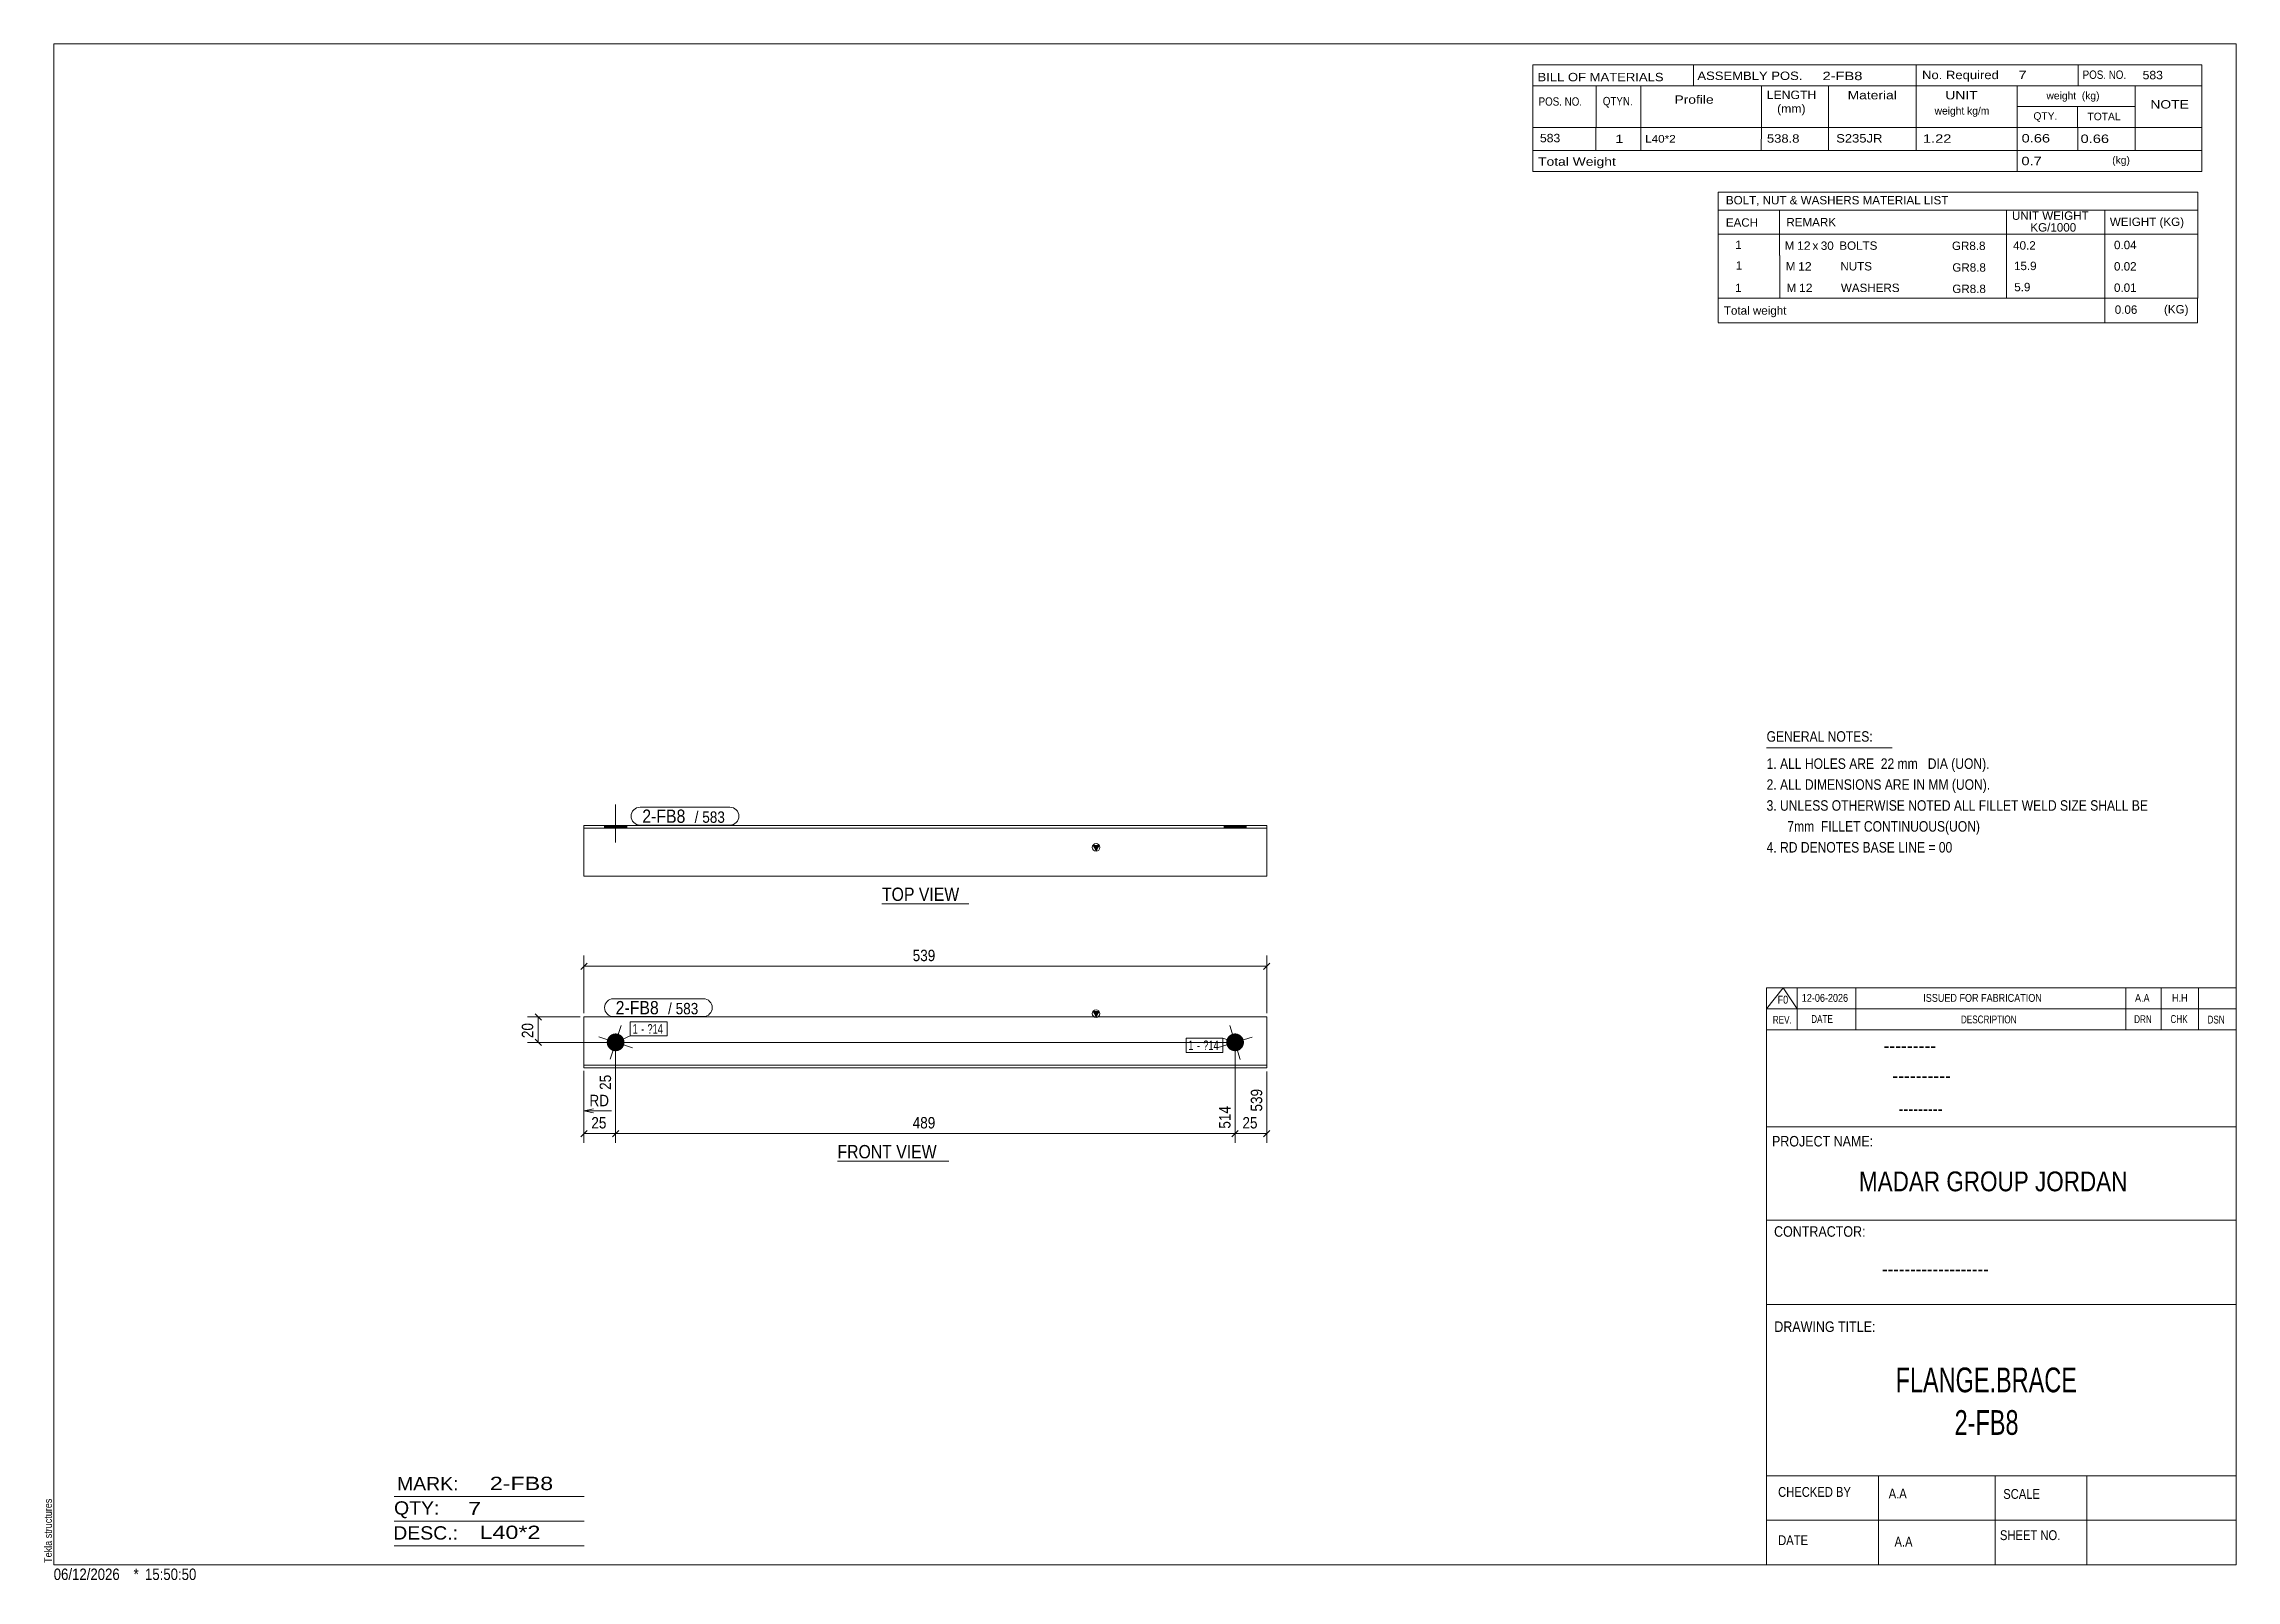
# Model space of a CAD drawing. Header units: millimetres. Extents: x 2 to 579, y 1 to 405.
import ezdxf

# ---------------------------------------------------------------- set-up
doc = ezdxf.new("R2010")
doc.units = ezdxf.units.MM
doc.linetypes.add('XKITLINE00', pattern=[0])
for name, color, linetype, lineweight in [('Bolt', 3, 'Continuous', 0), ('BoltMark', 7, 'Continuous', 0), ('Dimensions', 7, 'Continuous', 0), ('DrawingSheet', 5, 'Continuous', 0), ('OtherObjectType', 7, 'Continuous', 0), ('Part', 2, 'Continuous', 0), ('PartMark', 7, 'Continuous', 0)]:
    doc.layers.add(name, color=color, linetype=linetype, lineweight=lineweight)
doc.styles.add('@ARIAL_UNICODE_MS_BOLD', font='ARIAL.TTF')
doc.styles.add('ARIAL', font='ARIAL.TTF')
doc.styles.add('ARIAL_NARROW', font='ARIALN.TTF')
doc.styles.add('COMIC_SANS_MS_BOLD', font='COMICBD.TTF')
doc.styles.add('SWIS721_EX_BT', font='ARIAL.TTF')
doc.styles.add('SWISSE', font='ARIAL.TTF')

# ---------------------------------------------------------------- blocks, each defined once
blk = doc.blocks.new('*A1')
at = {"layer": 'Bolt'}
blk.add_hatch(color=3, dxfattribs=at).paths.add_polyline_path([(313.45, 141.78), (313.44, 141.84), (313.42, 141.89), (313.41, 141.95), (313.4, 142.01), (313.39, 142.06), (313.39, 142.12), (313.38, 142.18), (313.37, 142.23), (313.37, 142.29), (313.37, 142.35), (313.37, 142.4), (313.37, 142.46), (313.37, 142.52), (313.38, 142.58), (313.38, 142.63), (313.39, 142.69), (313.39, 142.75), (313.4, 142.8), (313.41, 142.86), (313.43, 142.92), (313.44, 142.97), (313.45, 143.03), (313.47, 143.08), (313.49, 143.14), (313.51, 143.19), (313.53, 143.24), (313.55, 143.3), (313.57, 143.35), (313.6, 143.4), (313.62, 143.45), (313.65, 143.5), (313.67, 143.55), (313.7, 143.6), (313.73, 143.65), (313.77, 143.7), (313.8, 143.75), (313.83, 143.79), (313.87, 143.84), (313.9, 143.88), (313.94, 143.93), (313.98, 143.97), (314.02, 144.01), (314.06, 144.05), (314.1, 144.09), (314.14, 144.13), (314.18, 144.17), (314.23, 144.21), (314.27, 144.24), (314.32, 144.28), (314.36, 144.31), (314.41, 144.34), (314.46, 144.37), (314.51, 144.4), (314.56, 144.43), (314.61, 144.46), (314.66, 144.49), (314.71, 144.51), (314.76, 144.53), (314.81, 144.56), (314.87, 144.58), (314.92, 144.6), (314.98, 144.62), (315.03, 144.63), (315.09, 144.65), (315.14, 144.66), (315.2, 144.68), (315.25, 144.69), (315.31, 144.7), (315.37, 144.71), (315.42, 144.72), (315.48, 144.72), (315.54, 144.73), (315.59, 144.73), (315.65, 144.73), (315.71, 144.73), (315.77, 144.73), (315.82, 144.73), (315.88, 144.73), (315.94, 144.72), (315.99, 144.71), (316.05, 144.71), (316.11, 144.7), (316.16, 144.69), (316.22, 144.67), (316.27, 144.66), (316.33, 144.65), (316.39, 144.63), (316.44, 144.61), (316.49, 144.59), (316.55, 144.57), (316.6, 144.55), (316.65, 144.53), (316.71, 144.51), (316.76, 144.48), (316.81, 144.45), (316.86, 144.43), (316.91, 144.4), (316.96, 144.37), (317, 144.34), (317.05, 144.3), (317.1, 144.27), (317.14, 144.23), (317.19, 144.2), (317.23, 144.16), (317.27, 144.12), (317.32, 144.08), (317.36, 144.04), (317.4, 144), (317.43, 143.96), (317.47, 143.92), (317.51, 143.87), (317.55, 143.83), (317.58, 143.78), (317.61, 143.74), (317.65, 143.69), (317.68, 143.64), (317.71, 143.59), (317.74, 143.54), (317.76, 143.49), (317.79, 143.44), (317.81, 143.39), (317.84, 143.34), (317.86, 143.29), (317.88, 143.23), (317.9, 143.18), (317.92, 143.13), (317.94, 143.07), (317.95, 143.02), (317.97, 142.96), (317.98, 142.9), (317.99, 142.85), (318, 142.79), (318.01, 142.74), (318.02, 142.68), (318.02, 142.62), (318.03, 142.56), (318.03, 142.51), (318.03, 142.45), (318.04, 142.39), (318.03, 142.34), (318.03, 142.28), (318.03, 142.22), (318.02, 142.16), (318.02, 142.11), (318.01, 142.05), (318, 141.99), (317.99, 141.94), (317.98, 141.88), (317.96, 141.83), (317.95, 141.77), (317.93, 141.72), (317.92, 141.66), (317.9, 141.61), (317.88, 141.55), (317.86, 141.5), (317.83, 141.45), (317.81, 141.4), (317.78, 141.34), (317.76, 141.29), (317.73, 141.24), (317.7, 141.19), (317.67, 141.15), (317.64, 141.1), (317.61, 141.05), (317.57, 141), (317.54, 140.96), (317.5, 140.91), (317.46, 140.87), (317.43, 140.83), (317.39, 140.79), (317.35, 140.74), (317.31, 140.7), (317.26, 140.67), (317.22, 140.63), (317.18, 140.59), (317.13, 140.56), (317.09, 140.52), (317.04, 140.49), (316.99, 140.46), (316.95, 140.42), (316.9, 140.39), (316.85, 140.37), (316.8, 140.34), (316.75, 140.31), (316.69, 140.29), (316.64, 140.26), (316.59, 140.24), (316.54, 140.22), (316.48, 140.2), (316.43, 140.18), (316.37, 140.16), (316.32, 140.15), (316.26, 140.13), (316.21, 140.12), (316.15, 140.11), (316.1, 140.1), (316.04, 140.09), (315.98, 140.08), (315.92, 140.08), (315.87, 140.07), (315.81, 140.07), (315.75, 140.07), (315.7, 140.07), (315.64, 140.07), (315.58, 140.07), (315.52, 140.07), (315.47, 140.08), (315.41, 140.08), (315.35, 140.09), (315.3, 140.1), (315.24, 140.11), (315.19, 140.12), (315.13, 140.14), (315.07, 140.15), (315.02, 140.17), (314.96, 140.19), (314.91, 140.2), (314.86, 140.22), (314.8, 140.25), (314.75, 140.27), (314.7, 140.29), (314.65, 140.32), (314.6, 140.34), (314.55, 140.37), (314.5, 140.4), (314.45, 140.43), (314.4, 140.46), (314.35, 140.49), (314.31, 140.53), (314.26, 140.56), (314.22, 140.6), (314.17, 140.64), (314.13, 140.67), (314.09, 140.71), (314.05, 140.75), (314.01, 140.79), (313.97, 140.84), (313.93, 140.88), (313.89, 140.92), (313.86, 140.97), (313.82, 141.01), (313.79, 141.06), (313.76, 141.11), (313.73, 141.16), (313.7, 141.2), (313.67, 141.25), (313.64, 141.3), (313.62, 141.36), (313.59, 141.41), (313.57, 141.46), (313.54, 141.51), (313.52, 141.56), (313.5, 141.62), (313.48, 141.67), (313.47, 141.73)], flags=17)
at = {"layer": 'Bolt', "color": 3, "linetype": 'XKITLINE00', "lineweight": 0}
for p, q in [((317.05, 137.93), (314.36, 146.87)), ((320.17, 143.74), (311.23, 141.06))]:
    blk.add_line(p, q, dxfattribs=at)
blk = doc.blocks.new('*A2')
at = {"layer": 'Bolt'}
blk.add_hatch(color=3, dxfattribs=at).paths.add_polyline_path([(153.57, 144.6), (153.62, 144.58), (153.68, 144.55), (153.73, 144.53), (153.78, 144.51), (153.83, 144.48), (153.88, 144.46), (153.93, 144.43), (153.98, 144.4), (154.03, 144.37), (154.08, 144.34), (154.13, 144.31), (154.17, 144.27), (154.22, 144.24), (154.26, 144.2), (154.31, 144.17), (154.35, 144.13), (154.39, 144.09), (154.43, 144.05), (154.47, 144.01), (154.51, 143.97), (154.55, 143.92), (154.59, 143.88), (154.62, 143.83), (154.66, 143.79), (154.69, 143.74), (154.72, 143.69), (154.75, 143.65), (154.78, 143.6), (154.81, 143.55), (154.84, 143.5), (154.87, 143.45), (154.89, 143.4), (154.92, 143.34), (154.94, 143.29), (154.96, 143.24), (154.98, 143.18), (155, 143.13), (155.02, 143.08), (155.03, 143.02), (155.05, 142.97), (155.06, 142.91), (155.07, 142.85), (155.08, 142.8), (155.09, 142.74), (155.1, 142.68), (155.11, 142.63), (155.11, 142.57), (155.11, 142.51), (155.12, 142.46), (155.12, 142.4), (155.12, 142.34), (155.11, 142.28), (155.11, 142.23), (155.11, 142.17), (155.1, 142.11), (155.09, 142.06), (155.08, 142), (155.07, 141.94), (155.06, 141.89), (155.05, 141.83), (155.03, 141.78), (155.02, 141.72), (155, 141.67), (154.98, 141.61), (154.96, 141.56), (154.94, 141.51), (154.92, 141.45), (154.89, 141.4), (154.87, 141.35), (154.84, 141.3), (154.81, 141.25), (154.78, 141.2), (154.75, 141.15), (154.72, 141.1), (154.69, 141.06), (154.66, 141.01), (154.62, 140.96), (154.59, 140.92), (154.55, 140.87), (154.51, 140.83), (154.47, 140.79), (154.43, 140.75), (154.39, 140.71), (154.35, 140.67), (154.31, 140.63), (154.26, 140.59), (154.22, 140.56), (154.17, 140.52), (154.13, 140.49), (154.08, 140.46), (154.03, 140.43), (153.98, 140.4), (153.93, 140.37), (153.88, 140.34), (153.83, 140.31), (153.78, 140.29), (153.73, 140.27), (153.68, 140.24), (153.62, 140.22), (153.57, 140.2), (153.51, 140.18), (153.46, 140.17), (153.41, 140.15), (153.35, 140.14), (153.29, 140.12), (153.24, 140.11), (153.18, 140.1), (153.13, 140.09), (153.07, 140.08), (153.01, 140.08), (152.95, 140.07), (152.9, 140.07), (152.84, 140.07), (152.78, 140.07), (152.73, 140.07), (152.67, 140.07), (152.61, 140.07), (152.55, 140.08), (152.5, 140.08), (152.44, 140.09), (152.38, 140.1), (152.33, 140.11), (152.27, 140.12), (152.22, 140.14), (152.16, 140.15), (152.11, 140.17), (152.05, 140.18), (152, 140.2), (151.94, 140.22), (151.89, 140.24), (151.84, 140.27), (151.79, 140.29), (151.73, 140.31), (151.68, 140.34), (151.63, 140.37), (151.58, 140.4), (151.53, 140.43), (151.49, 140.46), (151.44, 140.49), (151.39, 140.52), (151.35, 140.56), (151.3, 140.6), (151.26, 140.63), (151.22, 140.67), (151.17, 140.71), (151.13, 140.75), (151.09, 140.79), (151.05, 140.83), (151.02, 140.88), (150.98, 140.92), (150.94, 140.96), (150.91, 141.01), (150.88, 141.06), (150.84, 141.1), (150.81, 141.15), (150.78, 141.2), (150.75, 141.25), (150.73, 141.3), (150.7, 141.35), (150.67, 141.4), (150.65, 141.45), (150.63, 141.51), (150.61, 141.56), (150.59, 141.61), (150.57, 141.67), (150.55, 141.72), (150.53, 141.78), (150.52, 141.83), (150.51, 141.89), (150.49, 141.94), (150.48, 142), (150.48, 142.06), (150.47, 142.11), (150.46, 142.17), (150.46, 142.23), (150.45, 142.28), (150.45, 142.34), (150.45, 142.4), (150.45, 142.46), (150.45, 142.51), (150.46, 142.57), (150.46, 142.63), (150.47, 142.68), (150.48, 142.74), (150.48, 142.8), (150.49, 142.85), (150.51, 142.91), (150.52, 142.97), (150.53, 143.02), (150.55, 143.08), (150.57, 143.13), (150.59, 143.19), (150.61, 143.24), (150.63, 143.29), (150.65, 143.34), (150.67, 143.4), (150.7, 143.45), (150.73, 143.5), (150.75, 143.55), (150.78, 143.6), (150.81, 143.65), (150.84, 143.7), (150.88, 143.74), (150.91, 143.79), (150.94, 143.83), (150.98, 143.88), (151.02, 143.92), (151.05, 143.97), (151.09, 144.01), (151.13, 144.05), (151.17, 144.09), (151.22, 144.13), (151.26, 144.17), (151.3, 144.2), (151.35, 144.24), (151.39, 144.27), (151.44, 144.31), (151.49, 144.34), (151.54, 144.37), (151.58, 144.4), (151.63, 144.43), (151.68, 144.46), (151.73, 144.48), (151.79, 144.51), (151.84, 144.53), (151.89, 144.55), (151.94, 144.58), (152, 144.6), (152.05, 144.61), (152.11, 144.63), (152.16, 144.65), (152.22, 144.66), (152.27, 144.68), (152.33, 144.69), (152.38, 144.7), (152.44, 144.71), (152.5, 144.71), (152.55, 144.72), (152.61, 144.73), (152.67, 144.73), (152.73, 144.73), (152.78, 144.73), (152.84, 144.73), (152.9, 144.73), (152.96, 144.73), (153.01, 144.72), (153.07, 144.71), (153.13, 144.71), (153.18, 144.7), (153.24, 144.69), (153.29, 144.68), (153.35, 144.66), (153.41, 144.65), (153.46, 144.63), (153.52, 144.61)], flags=17)
at = {"layer": 'Bolt', "color": 3, "linetype": 'XKITLINE00', "lineweight": 0}
for p, q in [((151.32, 137.97), (154.25, 146.83)), ((148.35, 143.86), (157.21, 140.93))]:
    blk.add_line(p, q, dxfattribs=at)
blk = doc.blocks.new('*A3')
at = {"layer": 'Part'}
blk.add_hatch(color=2, dxfattribs=at).paths.add_polyline_path([(278.34, 150.47), (279.94, 150.47), (279.14, 149.07)], flags=17)
at = {"layer": 'Part', "color": 2, "linetype": 'XKITLINE00', "lineweight": 0}
for p, q in [((279.14, 149.07), (278.34, 150.47)), ((278.34, 150.47), (279.94, 150.47)), ((279.94, 150.47), (279.14, 149.07)), ((144.45, 136.4), (144.45, 149.07)), ((324.04, 149.07), (144.45, 149.07)), ((324.04, 136.4), (324.04, 149.07)), ((144.45, 135.73), (144.45, 136.4)), ((324.04, 136.4), (144.45, 136.4)), ((324.04, 135.73), (144.45, 135.73)), ((324.04, 135.73), (324.04, 136.4))]:
    blk.add_line(p, q, dxfattribs=at)
blk.add_circle((279.14, 149.97), 1, dxfattribs=at)
blk = doc.blocks.new('*A4')
at = {"layer": 'Bolt'}
blk.add_hatch(color=3, dxfattribs=at).paths.add_polyline_path([(318.61, 199.43), (318.61, 198.77), (312.8, 198.77), (312.8, 199.43)], flags=17)
at = {"layer": 'Bolt', "color": 3, "linetype": 'XKITLINE00', "lineweight": 0}
for p, q in [((312.8, 198.77), (312.8, 199.43)), ((315.7, 198.77), (315.7, 199.43)), ((318.61, 198.77), (318.61, 199.43))]:
    blk.add_line(p, q, dxfattribs=at)
blk = doc.blocks.new('*A5')
at = {"layer": 'Bolt'}
blk.add_hatch(color=3, dxfattribs=at).paths.add_polyline_path([(149.84, 198.77), (149.84, 199.43), (155.73, 199.43), (155.73, 198.77)], flags=17)
at = {"layer": 'Bolt', "color": 3, "linetype": 'XKITLINE00', "lineweight": 0}
for p, q in [((152.78, 194.93), (152.78, 204.93)), ((149.84, 198.77), (149.84, 199.43)), ((155.73, 198.77), (155.73, 199.43))]:
    blk.add_line(p, q, dxfattribs=at)
blk = doc.blocks.new('*A6')
at = {"layer": 'Part'}
blk.add_hatch(color=2, dxfattribs=at).paths.add_polyline_path([(278.34, 194.17), (279.94, 194.17), (279.14, 192.77)], flags=17)
at = {"layer": 'Part', "color": 2, "linetype": 'XKITLINE00', "lineweight": 0}
for p, q in [((144.45, 199.43), (144.45, 186.1)), ((144.45, 199.43), (324.04, 199.43)), ((324.04, 198.77), (144.45, 198.77)), ((324.04, 186.1), (324.04, 199.43)), ((279.14, 192.77), (278.34, 194.17)), ((278.34, 194.17), (279.94, 194.17)), ((279.94, 194.17), (279.14, 192.77)), ((144.45, 186.1), (324.04, 186.1))]:
    blk.add_line(p, q, dxfattribs=at)
blk.add_circle((279.14, 193.67), 1, dxfattribs=at)
blk = doc.blocks.new('*A7')
at = {"layer": 'DrawingSheet', "color": 5, "linetype": 'XKITLINE00', "lineweight": 0}
for p, q in [((579, 405), (5, 405)), ((5, 405), (5, 5)), ((579, 5), (579, 405)), ((5, 5), (579, 5))]:
    blk.add_line(p, q, dxfattribs=at)
at = {"layer": 'DrawingSheet', "color": 5, "style": 'ARIAL', "width": 0.85}
blk.add_text('Tekla structures', height=2, rotation=90, dxfattribs=at).set_placement((4.5, 5.5))
blk = doc.blocks.new('*A8')
at = {"layer": 'OtherObjectType', "color": 7, "linetype": 'XKITLINE00', "lineweight": 0}
for p, q in [((442.76, 365.95), (442.75, 354.95)), ((442.76, 365.95), (568.88, 365.95)), ((568.88, 365.95), (568.88, 354.95)), ((442.75, 361.3), (568.88, 361.3)), ((458.87, 361.31), (458.87, 354.95)), ((518.57, 361.31), (518.57, 354.95)), ((544.47, 361.29), (544.47, 354.95)), ((442.76, 354.92), (442.76, 349.42)), ((442.77, 354.95), (568.88, 354.95)), ((458.92, 354.95), (458.92, 349.33)), ((518.57, 354.95), (518.57, 349.33)), ((544.5, 354.95), (544.5, 349.45)), ((568.88, 354.95), (568.88, 349.45)), ((442.79, 349.33), (442.79, 343.72)), ((458.95, 349.33), (458.95, 343.71)), ((518.57, 349.33), (518.57, 343.71)), ((544.5, 349.33), (544.5, 343.83)), ((568.88, 349.33), (568.88, 343.83)), ((442.79, 343.7), (442.79, 338.13)), ((458.95, 343.71), (458.95, 338.09)), ((518.57, 343.71), (518.57, 338.09)), ((544.5, 343.71), (544.5, 338.1)), ((568.88, 343.71), (568.88, 338.1)), ((568.88, 338.1), (442.75, 338.13)), ((442.78, 338.09), (442.78, 331.69)), ((442.85, 338.09), (568.87, 338.09)), ((544.5, 338.06), (544.5, 331.64)), ((568.87, 338.06), (568.87, 331.65)), ((442.77, 331.65), (568.87, 331.65))]:
    blk.add_line(p, q, dxfattribs=at)
at = {"layer": 'OtherObjectType', "color": 7, "style": 'ARIAL_NARROW'}
for s, width, p in [('BOLT, NUT & WASHERS MATERIAL LIST', 1.211571, (444.79, 362.79)), ('EACH', 1.211571, (444.78, 356.92)), ('REMARK', 1.211571, (460.7, 357.01)), ('UNIT WEIGHT', 1.211571, (520.03, 358.72)), (' KG/1000', 1.211571, (524.02, 355.63)), ('WEIGHT (KG)', 1.211571, (545.78, 357.1)), ('1', 1.211571, (447.26, 351.05)), ('M', 1.211571, (460.26, 350.85)), ('12', 1.275, (463.5, 350.83)), ('x', 1.211571, (467.58, 350.83)), ('30', 1.211571, (469.76, 350.82)), ('BOLTS', 1.211571, (474.63, 350.84)), ('GR8.8', 1.211571, (504.25, 350.79)), ('40.2', 1.211571, (520.34, 350.88)), ('0.04', 1.211571, (546.87, 351.01)), ('1', 1.211571, (447.4, 345.61)), ('M', 1.211571, (460.54, 345.41)), ('12', 1.275, (463.78, 345.39)), ('NUTS', 1.211571, (474.91, 345.41)), ('GR8.8', 1.211571, (504.35, 345.09)), ('15.9', 1.211571, (520.56, 345.5)), ('0.02', 1.211571, (546.87, 345.39)), ('1', 1.211571, (447.24, 339.74)), ('M', 1.211571, (460.76, 339.74)), ('12', 1.275, (464, 339.72)), ('WASHERS', 1.211571, (475.04, 339.73)), ('GR8.8', 1.211571, (504.35, 339.47)), ('5.9', 1.211571, (520.64, 339.94)), ('0.01', 1.211571, (546.87, 339.78)), ('Total weight', 1.211571, (444.26, 333.77)), ('0.06', 1.211571, (547.07, 334)), ('(KG)', 1.211571, (560.02, 334.1))]:
    blk.add_text(s, height=2.2, dxfattribs=dict(at, width=width)).set_placement(p)
blk = doc.blocks.new('*A9')
at = {"layer": 'OtherObjectType', "color": 7, "linetype": 'XKITLINE00', "lineweight": 0}
blk.add_line((455.5, 219.82), (488.5, 219.82), dxfattribs=at)
at = {"layer": 'OtherObjectType', "color": 7, "style": 'ARIAL_NARROW', "width": 1.008832}
for s, p in [('GENERAL NOTES:', (455.5, 221.47)), ('1. ALL HOLES ARE  22 mm   DIA (UON).', (455.5, 214.32)), ('2. ALL DIMENSIONS ARE IN MM (UON).', (455.5, 208.82)), ('3. UNLESS OTHERWISE NOTED ALL FILLET WELD SIZE SHALL BE', (455.5, 203.32)), ('7mm  FILLET CONTINUOUS(UON)', (460.95, 197.82)), ('4. RD DENOTES BASE LINE = 00', (455.5, 192.32))]:
    blk.add_text(s, height=2.75, dxfattribs=at).set_placement(p)
blk = doc.blocks.new('*A10')
at = {"layer": 'OtherObjectType', "color": 7, "linetype": 'XKITLINE00', "lineweight": 0}
for p, q in [((455.5, 156.76), (579, 156.76)), ((455.5, 151.21), (459.82, 156.76)), ((455.5, 151.21), (455.5, 156.76)), ((459.82, 156.76), (463.53, 151.21)), ((463.53, 151.21), (463.53, 156.76)), ((478.97, 151.21), (478.97, 156.76)), ((549.98, 151.21), (549.98, 156.76)), ((559.24, 151.21), (559.24, 156.76)), ((569.12, 151.21), (569.12, 156.76)), ((579, 151.21), (579, 156.76)), ((455.5, 151.21), (579, 151.21)), ((455.5, 145.65), (455.5, 151.21)), ((459.21, 151.21), (579, 151.21)), ((463.53, 145.65), (463.53, 151.21)), ((478.97, 145.65), (478.97, 151.21)), ((549.98, 145.65), (549.98, 151.21)), ((559.24, 145.65), (559.24, 151.21)), ((569.12, 145.65), (569.12, 151.21)), ((579, 145.65), (579, 151.21))]:
    blk.add_line(p, q, dxfattribs=at)
at = {"layer": 'OtherObjectType', "color": 7, "style": 'ARIAL_NARROW'}
for s, height, width, p in [('F0', 2.058, 1.008832, (458.4, 152.59)), ('12-06-2026', 2.058, 1.008832, (464.76, 153.06)), ('ISSUED FOR FABRICATION', 2.0583, 1.008832, (496.71, 153.06)), ('A.A', 2.058, 1.008832, (552.4, 153.06)), ('H.H', 2.058, 1.008832, (562.13, 153.06)), ('REV.', 2.058, 0.907949, (457.13, 147.31)), ('DATE', 2.058, 0.907949, (467.23, 147.5)), ('DESCRIPTION', 2.0583, 0.907949, (506.61, 147.39)), ('DRN', 2.058, 0.907949, (552.17, 147.47)), ('CHK', 2.058, 0.907949, (561.72, 147.5)), ('DSN', 2.058, 0.907949, (571.47, 147.35))]:
    blk.add_text(s, height=height, dxfattribs=dict(at, width=width)).set_placement(p)
blk = doc.blocks.new('*A11')
at = {"layer": 'OtherObjectType', "color": 6, "linetype": 'XKITLINE00', "lineweight": 0}
for p, q in [((94.5, 23), (144.5, 23)), ((94.5, 16.5), (144.5, 16.5)), ((94.5, 10), (144.5, 10))]:
    blk.add_line(p, q, dxfattribs=at)
at = {"layer": 'OtherObjectType', "color": 6, "style": 'ARIAL_NARROW'}
for s, width, p in [('MARK:', 1.275, (95.27, 24.58)), ('2-FB8', 1.525501, (119.69, 24.65)), ('QTY:', 1.275, (94.5, 18.19)), ('7', 1.525501, (113.99, 18.05)), ('DESC.:', 1.275, (94.29, 11.63)), ('L40*2', 1.525501, (117, 11.79))]:
    blk.add_text(s, height=3.5, dxfattribs=dict(at, width=width)).set_placement(p)
blk = doc.blocks.new('*A12')
at = {"layer": 'OtherObjectType', "color": 2, "linetype": 'XKITLINE00', "lineweight": 0}
for p, q in [((455.5, 145.65), (579, 145.65)), ((455.5, 5), (455.5, 145.64)), ((578.98, 145.64), (579, 5)), ((579, 120.14), (455.5, 120.14)), ((455.5, 95.63), (579, 95.63)), ((579, 73.49), (455.5, 73.49)), ((579, 28.4), (455.5, 28.4)), ((484.94, 28.4), (484.94, 5)), ((515.62, 5), (515.62, 28.4)), ((539.75, 5), (539.75, 28.4)), ((579, 16.7), (455.5, 16.7)), ((579, 5), (455.5, 5))]:
    blk.add_line(p, q, dxfattribs=at)
at = {"layer": 'OtherObjectType', "color": 4, "style": '@ARIAL_UNICODE_MS_BOLD', "width": 0.85}
blk.add_text('---------', height=3.9, dxfattribs=at).set_placement((486.23, 139.59))
at = {"layer": 'OtherObjectType', "color": 7, "style": 'ARIAL', "width": 0.85}
for s, height, p in [('----------', 3.9, (488.56, 131.77)), ('---------', 3.25, (490.21, 123.31))]:
    blk.add_text(s, height=height, dxfattribs=at).set_placement(p)
at = {"layer": 'OtherObjectType', "color": 3, "width": 0.85}
for s, style, p in [('PROJECT NAME:', 'SWIS721_EX_BT', (456.92, 115.01)), ('CONTRACTOR:', 'SWISSE', (457.47, 91.27)), ('DRAWING TITLE:', 'SWIS721_EX_BT', (457.53, 66.24))]:
    blk.add_text(s, height=2.7618, dxfattribs=dict(at, style=style)).set_placement(p)
at = {"layer": 'OtherObjectType', "color": 7, "width": 0.85}
for s, height, p in [('MADAR GROUP JORDAN', 5.2, (479.79, 103.23)), ('CHECKED BY', 2.592, (458.53, 22.86)), ('A.A', 2.592, (487.61, 22.45)), ('SCALE', 2.592, (517.74, 22.33)), ('DATE', 2.592, (458.54, 10.16)), ('A.A', 2.592, (489.14, 9.76)), ('SHEET NO.', 2.592, (516.87, 11.49))]:
    blk.add_text(s, height=height, dxfattribs=at).set_placement(p)
at = {"layer": 'OtherObjectType', "color": 1}
for s, height, style, width, p in [('-------------------', 3.9, 'COMIC_SANS_MS_BOLD', 0.85, (485.87, 80.86)), ('FLANGE.BRACE', 6.5, 'ARIAL', 0.68, (489.43, 50.37)), ('2-FB8', 6.5, 'ARIAL', 0.68, (504.95, 39.17))]:
    blk.add_text(s, height=height, dxfattribs=dict(at, style=style, width=width)).set_placement(p)
blk = doc.blocks.new('*A13')
at = {"layer": 'OtherObjectType', "color": 7, "linetype": 'XKITLINE00', "lineweight": 0}
for p, q in [((393.98, 399.5), (569.98, 399.5)), ((393.98, 399.5), (393.98, 388.5)), ((436.26, 399.42), (436.26, 393.87)), ((494.85, 394), (494.85, 399.5)), ((537.43, 393.96), (537.43, 399.42)), ((569.98, 394), (569.98, 399.5)), ((393.98, 394), (569.98, 394)), ((410.64, 394), (410.64, 383)), ((422.4, 393.98), (422.4, 383.03)), ((454.12, 393.99), (454.13, 383)), ((471.78, 393.98), (471.78, 383)), ((494.85, 393.98), (494.85, 383)), ((521.43, 394), (521.43, 383)), ((552.42, 394), (552.42, 383)), ((569.98, 394), (569.98, 388.5)), ((393.98, 388.5), (393.98, 383)), ((521.45, 388.52), (552.45, 388.52)), ((537.28, 388.52), (537.28, 383)), ((569.98, 388.5), (569.98, 383)), ((393.98, 383), (569.98, 383)), ((393.98, 383), (393.98, 376.95)), ((410.63, 383), (410.63, 376.95)), ((422.44, 382.99), (422.44, 376.95)), ((454.12, 383), (454.11, 376.95)), ((471.79, 383), (471.79, 376.95)), ((494.87, 383), (494.87, 376.95)), ((521.44, 383), (521.44, 376.95)), ((537.33, 382.95), (537.33, 376.95)), ((552.43, 383), (552.43, 376.95)), ((569.98, 383), (569.98, 376.95)), ((393.98, 376.95), (569.98, 376.95)), ((393.98, 376.95), (393.98, 371.45)), ((521.44, 376.95), (521.44, 371.45)), ((569.98, 376.95), (569.98, 371.45)), ((393.98, 371.45), (569.98, 371.45))]:
    blk.add_line(p, q, dxfattribs=at)
at = {"layer": 'OtherObjectType', "color": 7, "style": 'ARIAL_NARROW'}
for s, height, width, p in [('No. Required', 2.2, 1.36, (496.39, 395.72)), ('7', 2.2, 1.525501, (521.75, 395.72)), ('POS. NO.', 2.2, 1.02, (538.63, 395.79)), ('583', 2.2, 1.270501, (554.4, 395.69)), ('BILL OF MATERIALS', 2.2, 1.36, (395.25, 395.16)), ('ASSEMBLY POS.', 2.2, 1.36, (437.3, 395.5)), ('LENGTH', 2.2, 1.275, (455.54, 390.49)), ('2-FB8', 2.2, 1.525501, (470.23, 395.46)), ('Material', 2.2, 1.445, (476.81, 390.41)), ('UNIT', 2.2, 1.445, (502.52, 390.4)), ('weight  (kg)', 1.98, 1.19, (529.11, 390.39)), ('POS. NO.', 2.2, 1.02, (395.53, 388.74)), ('QTYN.', 2.2, 1.02, (412.42, 388.84)), ('Profile', 2.2, 1.445, (431.26, 389.25)), ('(mm)', 2.2, 1.275, (458.26, 386.86)), ('weight kg/m', 1.98, 1.19, (499.69, 386.4)), ('QTY.', 1.98, 1.19, (525.68, 385.03)), ('TOTAL', 1.98, 1.19, (539.9, 384.91)), ('NOTE', 2.2, 1.445, (556.44, 387.99)), ('583', 2.2, 1.270501, (395.89, 379.12)), ('1', 2.2, 1.525501, (415.71, 378.91)), ('L40*2', 1.98, 1.355501, (423.56, 379.04)), ('538.8', 2.2, 1.355501, (455.59, 379.01)), ('S235JR', 2.2, 1.355501, (473.81, 379.05)), ('1.22', 2.2, 1.525501, (496.62, 378.99)), ('0.66', 2.2, 1.525501, (522.57, 379.07)), ('0.66', 2.2, 1.525501, (538.08, 378.94)), ('Total Weight', 2.2, 1.445, (395.4, 372.94)), ('0.7', 2.2, 1.525501, (522.52, 373.09)), ('(kg)', 1.98, 1.19, (546.4, 373.46))]:
    blk.add_text(s, height=height, dxfattribs=dict(at, width=width)).set_placement(p)
blk = doc.blocks.new('*A14')
at = {"layer": 'OtherObjectType', "color": 7, "style": 'ARIAL_NARROW', "width": 1.008832}
for s, p in [('06/12/2026', (4.99, 1)), ('*', (26, 1)), ('15:50:50', (29, 1))]:
    blk.add_text(s, height=3, dxfattribs=at).set_placement(p)
blk = doc.blocks.new('*A15')
at = {"layer": 'Dimensions', "color": 7, "linetype": 'XKITLINE00', "lineweight": 0}
for p, q in [((143.45, 149.07), (129.6, 149.07)), ((131.6, 149.91), (133.3, 148.22)), ((132.45, 142.4), (132.45, 149.07)), ((314.7, 142.4), (129.6, 142.4)), ((131.6, 143.25), (133.3, 141.55))]:
    blk.add_line(p, q, dxfattribs=at)
at = {"layer": 'Dimensions', "color": 3}
for p in [(132.45, 149.07), (132.45, 142.4)]:
    blk.add_point(p, dxfattribs=at)
at = {"layer": 'Dimensions', "color": 3, "style": 'ARIAL', "width": 0.85}
blk.add_text('20', height=3, rotation=90.00021, dxfattribs=at).set_placement((131.1, 143.51))
blk = doc.blocks.new('*A16')
at = {"layer": 'Dimensions', "color": 7, "linetype": 'XKITLINE00', "lineweight": 0}
for p, q in [((145.3, 163.25), (143.6, 161.55)), ((144.45, 150.07), (144.45, 165.25)), ((144.45, 162.4), (324.04, 162.4)), ((324.88, 163.25), (323.19, 161.55)), ((324.04, 150.07), (324.04, 165.25))]:
    blk.add_line(p, q, dxfattribs=at)
at = {"layer": 'Dimensions', "color": 3}
for p in [(144.45, 162.4), (324.04, 162.4)]:
    blk.add_point(p, dxfattribs=at)
at = {"layer": 'Dimensions', "color": 3, "style": 'ARIAL', "width": 0.85}
blk.add_text('539', height=3, dxfattribs=at).set_placement((230.91, 163.75))
blk = doc.blocks.new('*A17')
at = {"layer": 'Dimensions', "color": 7, "linetype": 'XKITLINE00', "lineweight": 0}
for p, q in [((152.78, 141.4), (152.78, 116)), ((144.45, 134.87), (144.45, 122.33)), ((144.45, 134.73), (144.45, 116)), ((146.95, 124.9), (144.45, 124.4)), ((146.95, 123.9), (144.45, 124.4)), ((151.67, 124.4), (144.45, 124.4)), ((145.3, 119.25), (143.6, 117.55)), ((144.45, 118.4), (152.78, 118.4)), ((153.63, 119.25), (151.93, 117.55))]:
    blk.add_line(p, q, dxfattribs=at)
at = {"layer": 'Dimensions', "color": 7}
blk.add_point((144.45, 124.4), dxfattribs=at)
at = {"layer": 'Dimensions', "color": 3}
for p in [(144.45, 118.4), (152.78, 118.4)]:
    blk.add_point(p, dxfattribs=at)
at = {"layer": 'Dimensions', "color": 3, "style": 'ARIAL', "width": 0.85}
blk.add_text('25', height=3, rotation=90.00021, dxfattribs=at).set_placement((151.58, 129.9))
for s, p in [('RD', (145.89, 125.6)), ('25', (146.39, 119.75))]:
    blk.add_text(s, height=3, dxfattribs=at).set_placement(p)
blk = doc.blocks.new('*A18')
at = {"layer": 'Dimensions', "color": 7, "linetype": 'XKITLINE00', "lineweight": 0}
for p, q in [((152.78, 141.4), (152.78, 116)), ((315.7, 141.4), (315.7, 116)), ((153.63, 119.25), (151.93, 117.55)), ((152.78, 118.4), (315.7, 118.4)), ((316.55, 119.25), (314.85, 117.55))]:
    blk.add_line(p, q, dxfattribs=at)
at = {"layer": 'Dimensions', "color": 3}
for p in [(152.78, 118.4), (315.7, 118.4)]:
    blk.add_point(p, dxfattribs=at)
at = {"layer": 'Dimensions', "color": 3, "style": 'ARIAL', "width": 0.85}
blk.add_text('489', height=3, dxfattribs=at).set_placement((230.91, 119.75))
blk.add_text('514', height=3, rotation=90.00021, dxfattribs=at).set_placement((314.5, 119.7))
blk = doc.blocks.new('*A19')
at = {"layer": 'Dimensions', "color": 7, "linetype": 'XKITLINE00', "lineweight": 0}
for p, q in [((315.7, 141.4), (315.7, 116)), ((324.04, 134.73), (324.04, 116)), ((316.55, 119.25), (314.85, 117.55)), ((315.7, 118.4), (324.04, 118.4)), ((324.88, 119.25), (323.19, 117.55))]:
    blk.add_line(p, q, dxfattribs=at)
at = {"layer": 'Dimensions', "color": 3}
for p in [(315.7, 118.4), (324.04, 118.4)]:
    blk.add_point(p, dxfattribs=at)
at = {"layer": 'Dimensions', "color": 3, "style": 'ARIAL', "width": 0.85}
blk.add_text('539', height=3, rotation=90.00021, dxfattribs=at).set_placement((322.84, 124.2))
blk.add_text('25', height=3, dxfattribs=at).set_placement((317.64, 119.75))
blk = doc.blocks.new('*A20')
at = {"layer": 'BoltMark', "color": 7, "linetype": 'XKITLINE00', "lineweight": 0}
for p, q in [((156.62, 147.78), (166.31, 147.78)), ((156.62, 144.08), (156.62, 147.78)), ((166.31, 144.08), (166.31, 147.78)), ((152.78, 142.4), (156.62, 144.08)), ((156.62, 144.08), (166.31, 144.08))]:
    blk.add_line(p, q, dxfattribs=at)
at = {"layer": 'BoltMark', "color": 3, "style": 'ARIAL_NARROW', "width": 0.85}
for s, p in [('1', (157.22, 144.68)), ('-', (159.49, 144.68)), ('?14', (161.15, 144.68))]:
    blk.add_text(s, height=2.5, dxfattribs=at).set_placement(p)
blk = doc.blocks.new('*A21')
at = {"layer": 'BoltMark', "color": 7, "linetype": 'XKITLINE00', "lineweight": 0}
for p, q in [((302.81, 143.47), (312.5, 143.47)), ((302.81, 139.77), (302.81, 143.47)), ((302.81, 139.77), (312.5, 139.77)), ((312.5, 139.77), (312.5, 143.47)), ((315.7, 142.4), (312.5, 143.47))]:
    blk.add_line(p, q, dxfattribs=at)
at = {"layer": 'BoltMark', "color": 3, "style": 'ARIAL_NARROW', "width": 0.85}
for s, p in [('1', (303.41, 140.37)), ('-', (305.68, 140.37)), ('?14', (307.34, 140.37))]:
    blk.add_text(s, height=2.5, dxfattribs=at).set_placement(p)
blk = doc.blocks.new('*A22')
at = {"layer": 'PartMark', "color": 7, "linetype": 'XKITLINE00', "lineweight": 0}
for p, q in [((152.2, 153.87), (175.85, 153.87)), ((152.2, 149.17), (175.85, 149.17))]:
    blk.add_line(p, q, dxfattribs=at)
for centre, start, end in [((152.2, 151.52), 90, 270), ((175.85, 151.52), 270, 90)]:
    blk.add_arc(centre, 2.35, start, end, dxfattribs=at)
at = {"layer": 'PartMark', "color": 1, "style": 'ARIAL', "width": 0.85}
blk.add_text('2-FB8', height=3.5, dxfattribs=at).set_placement((152.8, 149.77))
at = {"layer": 'PartMark', "color": 3, "style": 'ARIAL', "width": 0.85}
for s, p in [('/', (166.56, 149.77)), ('583', (168.57, 149.77))]:
    blk.add_text(s, height=3, dxfattribs=at).set_placement(p)
blk = doc.blocks.new('*A23')
at = {"layer": 'OtherObjectType', "color": 7, "linetype": 'XKITLINE00', "lineweight": 0}
blk.add_line((211.12, 111.15), (240.42, 111.15), dxfattribs=at)
at = {"layer": 'OtherObjectType', "color": 7, "style": 'ARIAL', "width": 0.85}
blk.add_text('FRONT VIEW', height=3.5, dxfattribs=at).set_placement((211.12, 111.9))
blk = doc.blocks.new('*A24')
at = {"layer": 'PartMark', "color": 7, "linetype": 'XKITLINE00', "lineweight": 0}
for p, q in [((159.2, 204.23), (182.85, 204.23)), ((159.2, 199.53), (182.85, 199.53))]:
    blk.add_line(p, q, dxfattribs=at)
for centre, start, end in [((159.2, 201.88), 90, 270), ((182.85, 201.88), 270, 90)]:
    blk.add_arc(centre, 2.35, start, end, dxfattribs=at)
at = {"layer": 'PartMark', "color": 1, "style": 'ARIAL', "width": 0.85}
blk.add_text('2-FB8', height=3.5, dxfattribs=at).set_placement((159.8, 200.13))
at = {"layer": 'PartMark', "color": 3, "style": 'ARIAL', "width": 0.85}
for s, p in [('/', (173.56, 200.13)), ('583', (175.57, 200.13))]:
    blk.add_text(s, height=3, dxfattribs=at).set_placement(p)
blk = doc.blocks.new('*A25')
at = {"layer": 'OtherObjectType', "color": 7, "linetype": 'XKITLINE00', "lineweight": 0}
blk.add_line((222.83, 178.85), (245.65, 178.85), dxfattribs=at)
at = {"layer": 'OtherObjectType', "color": 7, "style": 'ARIAL', "width": 0.85}
blk.add_text('TOP VIEW', height=3.5, dxfattribs=at).set_placement((222.83, 179.6))

msp = doc.modelspace()

# ---------------------------------------------------------------- block references
at = {"lineweight": 0}
for name in ['*A7', '*A13', '*A8', '*A9', '*A5', '*A24', '*A4', '*A25', '*A16', '*A10', '*A22', '*A15', '*A2', '*A20', '*A1', '*A12', '*A17', '*A18', '*A21', '*A19', '*A23', '*A11', '*A14']:
    msp.add_blockref(name, (0, 0), dxfattribs=at)
at = {"layer": 'Part', "lineweight": 0}
for name in ['*A6', '*A3']:
    msp.add_blockref(name, (0, 0), dxfattribs=at)

doc.saveas('drawing.dxf')
